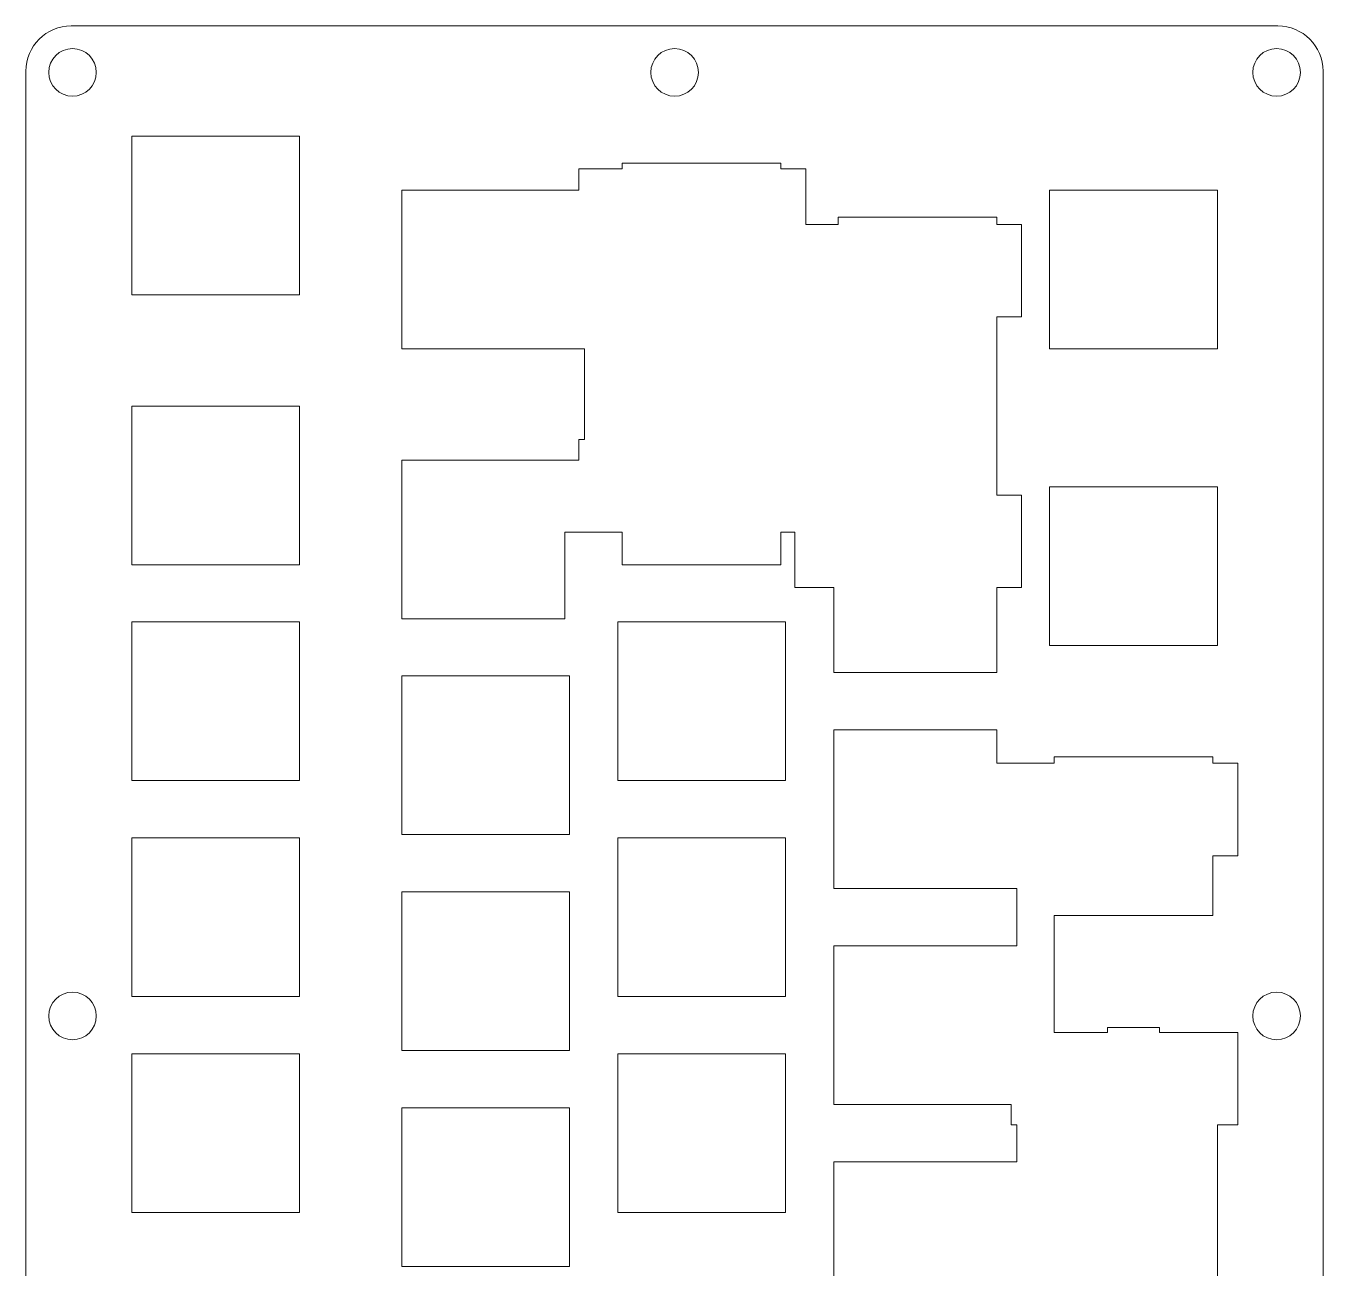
# Model space of a CAD drawing. Header units: millimetres. Extents: x -115 to 298, y -278 to -6.
# Drawn here: x 14 to 128.5, y -116.1 to -6.5 of the extents above; entities that cross this region are included whole.
import ezdxf

# ---------------------------------------------------------------- set-up
doc = ezdxf.new("R2010")
doc.units = ezdxf.units.MM
doc.header["$MEASUREMENT"] = 0
doc.layers.add('cut', color=7, linetype='Continuous', lineweight=0)

msp = doc.modelspace()

# ---------------------------------------------------------------- linework, layer by layer
at = {"layer": 'cut', "color": 18, "lineweight": 9, "true_color": 0x000000}
for points, knots in [([(124.46, -6.5), (124.46, -6.5), (18.04, -6.5), (18.04, -6.5), (15.83, -6.5), (14.04, -8.29), (14.04, -10.5), (14.04, -10.5), (14.04, -264.55), (14.04, -264.55), (14.04, -266.76), (15.83, -268.55), (18.04, -268.55), (18.04, -268.55), (21.17, -268.55), (21.17, -268.55), (21.17, -268.55), (24.41, -265.31), (24.41, -265.31), (24.73, -264.99), (24.51, -264.45), (24.06, -264.45), (24.06, -264.45), (21.4, -264.45), (21.4, -264.45), (21.4, -264.45), (21.4, -264.45), (21.4, -264.45), (21.4, -263.72), (21.15, -263.04), (20.74, -262.5), (20.74, -262.5), (20.74, -227.34), (20.74, -227.34), (20.74, -227.34), (40.79, -227.34), (40.79, -227.34), (40.79, -227.34), (40.79, -263.45), (40.79, -263.45), (40.79, -264), (40.35, -264.45), (39.79, -264.45), (39.79, -264.45), (37.48, -264.45), (37.48, -264.45), (37.03, -264.45), (36.81, -264.99), (37.12, -265.31), (37.12, -265.31), (40.37, -268.55), (40.37, -268.55), (40.37, -268.55), (124.46, -268.55), (124.46, -268.55), (126.66, -268.55), (128.46, -266.76), (128.46, -264.55), (128.46, -264.55), (128.46, -10.5), (128.46, -10.5), (128.46, -8.29), (126.66, -6.5), (124.46, -6.5)], [0, 0, 0, 0, 1, 1, 1, 2, 2, 2, 3, 3, 3, 4, 4, 4, 5, 5, 5, 6, 6, 6, 7, 7, 7, 8, 8, 8, 9, 9, 9, 10, 10, 10, 11, 11, 11, 12, 12, 12, 13, 13, 13, 14, 14, 14, 15, 15, 15, 16, 16, 16, 17, 17, 17, 18, 18, 18, 19, 19, 19, 20, 20, 20, 21, 21, 21, 21]), ([(18.15, -8.5), (19.31, -8.5), (20.25, -9.44), (20.25, -10.6), (20.25, -11.76), (19.31, -12.7), (18.15, -12.7), (17, -12.7), (16.05, -11.76), (16.05, -10.6), (16.05, -9.44), (17, -8.5), (18.15, -8.5)], [0, 0, 0, 0, 1, 1, 1, 2, 2, 2, 3, 3, 3, 4, 4, 4, 4]), ([(71.26, -8.5), (72.41, -8.5), (73.36, -9.44), (73.36, -10.6), (73.36, -11.76), (72.41, -12.7), (71.26, -12.7), (70.1, -12.7), (69.16, -11.76), (69.16, -10.6), (69.16, -9.44), (70.1, -8.5), (71.26, -8.5)], [0, 0, 0, 0, 1, 1, 1, 2, 2, 2, 3, 3, 3, 4, 4, 4, 4]), ([(124.36, -8.5), (125.52, -8.5), (126.46, -9.44), (126.46, -10.6), (126.46, -11.76), (125.52, -12.7), (124.36, -12.7), (123.2, -12.7), (122.26, -11.76), (122.26, -10.6), (122.26, -9.44), (123.2, -8.5), (124.36, -8.5)], [0, 0, 0, 0, 1, 1, 1, 2, 2, 2, 3, 3, 3, 4, 4, 4, 4]), ([(38.17, -30.23), (38.17, -30.23), (23.37, -30.23), (23.37, -30.23), (23.37, -30.23), (23.37, -16.23), (23.37, -16.23), (23.37, -16.23), (38.17, -16.23), (38.17, -16.23), (38.17, -16.23), (38.17, -30.23), (38.17, -30.23)], [0, 0, 0, 0, 1, 1, 1, 2, 2, 2, 3, 3, 3, 4, 4, 4, 4]), ([(47.19, -44.8), (47.19, -44.8), (62.82, -44.8), (62.82, -44.8), (62.82, -44.8), (62.82, -42.99), (62.82, -42.99), (62.82, -42.99), (63.32, -42.99), (63.32, -42.99), (63.32, -42.99), (63.32, -34.99), (63.32, -34.99), (63.32, -34.99), (47.19, -34.99), (47.19, -34.99), (47.19, -34.99), (47.19, -20.99), (47.19, -20.99), (47.19, -20.99), (62.82, -20.98), (62.82, -20.98), (62.82, -20.98), (62.82, -19.11), (62.82, -19.11), (62.82, -19.11), (66.64, -19.11), (66.64, -19.11), (66.64, -19.11), (66.64, -18.61), (66.64, -18.61), (66.64, -18.61), (80.64, -18.61), (80.64, -18.61), (80.64, -18.61), (80.64, -19.11), (80.64, -19.11), (80.64, -19.11), (82.82, -19.11), (82.82, -19.11), (82.82, -19.11), (82.82, -24.01), (82.82, -24.01), (82.82, -24.01), (85.69, -24.01), (85.69, -24.01), (85.69, -24.01), (85.69, -23.37), (85.69, -23.37), (85.69, -23.37), (99.69, -23.37), (99.69, -23.37), (99.69, -23.37), (99.69, -24.01), (99.69, -24.01), (99.69, -24.01), (101.87, -24.01), (101.87, -24.01), (101.87, -24.01), (101.87, -32.18), (101.87, -32.18), (101.87, -32.18), (99.68, -32.18), (99.68, -32.18), (99.68, -32.18), (99.68, -47.9), (99.68, -47.9), (99.68, -47.9), (101.87, -47.9), (101.87, -47.9), (101.87, -47.9), (101.87, -56.06), (101.87, -56.06), (101.87, -56.06), (99.69, -56.06), (99.69, -56.06), (99.69, -56.06), (99.69, -63.56), (99.69, -63.56), (99.69, -63.56), (85.29, -63.56), (85.29, -63.56), (85.29, -63.56), (85.29, -56.06), (85.29, -56.06), (85.29, -56.06), (81.87, -56.06), (81.87, -56.06), (81.87, -56.06), (81.87, -51.16), (81.87, -51.16), (81.87, -51.16), (80.64, -51.16), (80.64, -51.16), (80.64, -51.16), (80.64, -54.04), (80.64, -54.04), (80.64, -54.04), (66.64, -54.04), (66.64, -54.04), (66.64, -54.04), (66.64, -51.16), (66.64, -51.16), (66.64, -51.16), (61.59, -51.16), (61.59, -51.16), (61.59, -51.16), (61.59, -58.8), (61.59, -58.8), (61.59, -58.8), (47.19, -58.8), (47.19, -58.8), (47.19, -58.8), (47.19, -44.8), (47.19, -44.8)], [0, 0, 0, 0, 1, 1, 1, 2, 2, 2, 3, 3, 3, 4, 4, 4, 5, 5, 5, 6, 6, 6, 7, 7, 7, 8, 8, 8, 9, 9, 9, 10, 10, 10, 11, 11, 11, 12, 12, 12, 13, 13, 13, 14, 14, 14, 15, 15, 15, 16, 16, 16, 17, 17, 17, 18, 18, 18, 19, 19, 19, 20, 20, 20, 21, 21, 21, 22, 22, 22, 23, 23, 23, 24, 24, 24, 25, 25, 25, 26, 26, 26, 27, 27, 27, 28, 28, 28, 29, 29, 29, 30, 30, 30, 31, 31, 31, 32, 32, 32, 33, 33, 33, 34, 34, 34, 35, 35, 35, 36, 36, 36, 37, 37, 37, 38, 38, 38, 38]), ([(104.34, -20.99), (104.34, -20.99), (119.14, -20.99), (119.14, -20.99), (119.14, -20.99), (119.14, -34.99), (119.14, -34.99), (119.14, -34.99), (104.34, -34.99), (104.34, -34.99), (104.34, -34.99), (104.34, -20.99), (104.34, -20.99)], [0, 0, 0, 0, 1, 1, 1, 2, 2, 2, 3, 3, 3, 4, 4, 4, 4]), ([(38.17, -54.04), (38.17, -54.04), (23.37, -54.04), (23.37, -54.04), (23.37, -54.04), (23.37, -40.04), (23.37, -40.04), (23.37, -40.04), (38.17, -40.04), (38.17, -40.04), (38.17, -40.04), (38.17, -54.04), (38.17, -54.04)], [0, 0, 0, 0, 1, 1, 1, 2, 2, 2, 3, 3, 3, 4, 4, 4, 4]), ([(104.34, -47.18), (104.34, -47.18), (119.14, -47.18), (119.14, -47.18), (119.14, -47.18), (119.14, -61.18), (119.14, -61.18), (119.14, -61.18), (104.34, -61.18), (104.34, -61.18), (104.34, -61.18), (104.34, -47.18), (104.34, -47.18)], [0, 0, 0, 0, 1, 1, 1, 2, 2, 2, 3, 3, 3, 4, 4, 4, 4]), ([(38.17, -73.09), (38.17, -73.09), (23.37, -73.09), (23.37, -73.09), (23.37, -73.09), (23.37, -59.09), (23.37, -59.09), (23.37, -59.09), (38.17, -59.09), (38.17, -59.09), (38.17, -59.09), (38.17, -73.09), (38.17, -73.09)], [0, 0, 0, 0, 1, 1, 1, 2, 2, 2, 3, 3, 3, 4, 4, 4, 4]), ([(66.24, -73.09), (66.24, -73.09), (66.24, -59.09), (66.24, -59.09), (66.24, -59.09), (81.04, -59.09), (81.04, -59.09), (81.04, -59.09), (81.04, -73.09), (81.04, -73.09), (81.04, -73.09), (66.24, -73.09), (66.24, -73.09)], [0, 0, 0, 0, 1, 1, 1, 2, 2, 2, 3, 3, 3, 4, 4, 4, 4]), ([(61.99, -77.85), (61.99, -77.85), (47.19, -77.85), (47.19, -77.85), (47.19, -77.85), (47.19, -63.85), (47.19, -63.85), (47.19, -63.85), (61.99, -63.85), (61.99, -63.85), (61.99, -63.85), (61.99, -77.85), (61.99, -77.85)], [0, 0, 0, 0, 1, 1, 1, 2, 2, 2, 3, 3, 3, 4, 4, 4, 4]), ([(120.94, -79.71), (120.94, -79.71), (118.74, -79.71), (118.74, -79.71), (118.74, -79.71), (118.74, -84.99), (118.74, -84.99), (118.74, -84.99), (104.74, -84.99), (104.74, -84.99), (104.74, -84.99), (104.74, -95.3), (104.74, -95.3), (104.74, -95.3), (109.45, -95.3), (109.45, -95.3), (109.45, -95.3), (109.45, -94.88), (109.45, -94.88), (109.45, -94.88), (109.45, -94.88), (109.45, -94.88), (109.45, -94.88), (109.45, -94.88), (109.45, -94.88), (109.45, -94.88), (114.04, -94.88), (114.04, -94.88), (114.04, -94.88), (114.04, -94.88), (114.04, -94.88), (114.04, -94.88), (114.04, -94.88), (114.04, -94.88), (114.04, -94.88), (114.04, -95.3), (114.04, -95.3), (114.04, -95.3), (120.94, -95.3), (120.94, -95.3), (120.94, -95.3), (120.94, -103.46), (120.94, -103.46), (120.94, -103.46), (119.14, -103.46), (119.14, -103.46), (119.14, -103.46), (119.14, -119.18), (119.14, -119.18), (119.14, -119.18), (120.94, -119.18), (120.94, -119.18), (120.94, -119.18), (120.94, -127.34), (120.94, -127.34), (120.94, -127.34), (118.74, -127.34), (118.74, -127.34), (118.74, -127.34), (118.74, -132.62), (118.74, -132.62), (118.74, -132.62), (104.74, -132.62), (104.74, -132.62), (104.74, -132.62), (104.74, -142.94), (104.74, -142.94), (104.74, -142.94), (109.45, -142.94), (109.45, -142.94), (109.45, -142.94), (109.45, -142.52), (109.45, -142.52), (109.45, -142.52), (114.04, -142.52), (114.04, -142.52), (114.04, -142.52), (114.04, -142.94), (114.04, -142.94), (114.04, -142.94), (120.94, -142.94), (120.94, -142.94), (120.94, -142.94), (120.94, -151.1), (120.94, -151.1), (120.94, -151.1), (119.14, -151.1), (119.14, -151.1), (119.14, -151.1), (119.14, -166.82), (119.14, -166.82), (119.14, -166.82), (120.94, -166.82), (120.94, -166.82), (120.94, -166.82), (120.94, -179.7), (120.94, -179.7), (120.94, -179.7), (114.04, -179.7), (114.04, -179.7), (114.04, -179.7), (114.04, -180.1), (114.04, -180.1), (114.04, -180.1), (109.45, -180.1), (109.45, -180.1), (109.45, -180.1), (109.45, -179.7), (109.45, -179.7), (109.45, -179.7), (100.94, -179.7), (100.94, -179.7), (100.94, -179.7), (100.94, -177.86), (100.94, -177.86), (100.94, -177.86), (85.29, -177.86), (85.29, -177.86), (85.29, -177.86), (85.29, -163.86), (85.29, -163.86), (85.29, -163.86), (101.44, -163.86), (101.44, -163.86), (101.44, -163.86), (101.44, -158.81), (101.44, -158.81), (101.44, -158.81), (85.29, -158.81), (85.29, -158.81), (85.29, -158.81), (85.29, -144.81), (85.29, -144.81), (85.29, -144.81), (100.94, -144.82), (100.94, -144.82), (100.94, -144.82), (100.94, -142.94), (100.94, -142.94), (100.94, -142.94), (101.44, -142.94), (101.44, -142.94), (101.44, -142.94), (101.44, -139.76), (101.44, -139.76), (101.44, -139.76), (85.29, -139.76), (85.29, -139.76), (85.29, -139.76), (85.29, -125.76), (85.29, -125.76), (85.29, -125.76), (100.94, -125.76), (100.94, -125.76), (100.94, -125.76), (100.94, -120.71), (100.94, -120.71), (100.94, -120.71), (85.29, -120.71), (85.29, -120.71), (85.29, -120.71), (85.29, -106.71), (85.29, -106.71), (85.29, -106.71), (101.44, -106.71), (101.44, -106.71), (101.44, -106.71), (101.44, -103.46), (101.44, -103.46), (101.44, -103.46), (100.94, -103.46), (100.94, -103.46), (100.94, -103.46), (100.94, -101.66), (100.94, -101.66), (100.94, -101.66), (85.29, -101.66), (85.29, -101.66), (85.29, -101.66), (85.29, -87.66), (85.29, -87.66), (85.29, -87.66), (101.44, -87.66), (101.44, -87.66), (101.44, -87.66), (101.44, -82.61), (101.44, -82.61), (101.44, -82.61), (85.29, -82.61), (85.29, -82.61), (85.29, -82.61), (85.29, -68.61), (85.29, -68.61), (85.29, -68.61), (99.69, -68.61), (99.69, -68.61), (99.69, -68.61), (99.69, -71.55), (99.69, -71.55), (99.69, -71.55), (104.74, -71.55), (104.74, -71.55), (104.74, -71.55), (104.74, -70.99), (104.74, -70.99), (104.74, -70.99), (118.74, -70.99), (118.74, -70.99), (118.74, -70.99), (118.74, -71.55), (118.74, -71.55), (118.74, -71.55), (120.94, -71.55), (120.94, -71.55), (120.94, -71.55), (120.94, -79.71), (120.94, -79.71)], [0, 0, 0, 0, 1, 1, 1, 2, 2, 2, 3, 3, 3, 4, 4, 4, 5, 5, 5, 6, 6, 6, 7, 7, 7, 8, 8, 8, 9, 9, 9, 10, 10, 10, 11, 11, 11, 12, 12, 12, 13, 13, 13, 14, 14, 14, 15, 15, 15, 16, 16, 16, 17, 17, 17, 18, 18, 18, 19, 19, 19, 20, 20, 20, 21, 21, 21, 22, 22, 22, 23, 23, 23, 24, 24, 24, 25, 25, 25, 26, 26, 26, 27, 27, 27, 28, 28, 28, 29, 29, 29, 30, 30, 30, 31, 31, 31, 32, 32, 32, 33, 33, 33, 34, 34, 34, 35, 35, 35, 36, 36, 36, 37, 37, 37, 38, 38, 38, 39, 39, 39, 40, 40, 40, 41, 41, 41, 42, 42, 42, 43, 43, 43, 44, 44, 44, 45, 45, 45, 46, 46, 46, 47, 47, 47, 48, 48, 48, 49, 49, 49, 50, 50, 50, 51, 51, 51, 52, 52, 52, 53, 53, 53, 54, 54, 54, 55, 55, 55, 56, 56, 56, 57, 57, 57, 58, 58, 58, 59, 59, 59, 60, 60, 60, 61, 61, 61, 62, 62, 62, 63, 63, 63, 64, 64, 64, 65, 65, 65, 66, 66, 66, 67, 67, 67, 68, 68, 68, 69, 69, 69, 70, 70, 70, 71, 71, 71, 72, 72, 72, 72]), ([(38.17, -92.14), (38.17, -92.14), (23.37, -92.14), (23.37, -92.14), (23.37, -92.14), (23.37, -78.14), (23.37, -78.14), (23.37, -78.14), (38.17, -78.14), (38.17, -78.14), (38.17, -78.14), (38.17, -92.14), (38.17, -92.14)], [0, 0, 0, 0, 1, 1, 1, 2, 2, 2, 3, 3, 3, 4, 4, 4, 4]), ([(66.24, -92.14), (66.24, -92.14), (66.24, -78.14), (66.24, -78.14), (66.24, -78.14), (81.04, -78.14), (81.04, -78.14), (81.04, -78.14), (81.04, -92.14), (81.04, -92.14), (81.04, -92.14), (66.24, -92.14), (66.24, -92.14)], [0, 0, 0, 0, 1, 1, 1, 2, 2, 2, 3, 3, 3, 4, 4, 4, 4]), ([(61.99, -96.9), (61.99, -96.9), (47.19, -96.9), (47.19, -96.9), (47.19, -96.9), (47.19, -82.9), (47.19, -82.9), (47.19, -82.9), (61.99, -82.9), (61.99, -82.9), (61.99, -82.9), (61.99, -96.9), (61.99, -96.9)], [0, 0, 0, 0, 1, 1, 1, 2, 2, 2, 3, 3, 3, 4, 4, 4, 4]), ([(18.15, -91.75), (19.31, -91.75), (20.25, -92.69), (20.25, -93.85), (20.25, -95.01), (19.31, -95.95), (18.15, -95.95), (17, -95.95), (16.05, -95.01), (16.05, -93.85), (16.05, -92.69), (17, -91.75), (18.15, -91.75)], [0, 0, 0, 0, 1, 1, 1, 2, 2, 2, 3, 3, 3, 4, 4, 4, 4]), ([(124.36, -91.75), (125.52, -91.75), (126.46, -92.69), (126.46, -93.85), (126.46, -95.01), (125.52, -95.95), (124.36, -95.95), (123.2, -95.95), (122.26, -95.01), (122.26, -93.85), (122.26, -92.69), (123.2, -91.75), (124.36, -91.75)], [0, 0, 0, 0, 1, 1, 1, 2, 2, 2, 3, 3, 3, 4, 4, 4, 4]), ([(38.17, -111.19), (38.17, -111.19), (23.37, -111.19), (23.37, -111.19), (23.37, -111.19), (23.37, -97.19), (23.37, -97.19), (23.37, -97.19), (38.17, -97.19), (38.17, -97.19), (38.17, -97.19), (38.17, -111.19), (38.17, -111.19)], [0, 0, 0, 0, 1, 1, 1, 2, 2, 2, 3, 3, 3, 4, 4, 4, 4]), ([(66.24, -111.19), (66.24, -111.19), (66.24, -97.19), (66.24, -97.19), (66.24, -97.19), (81.04, -97.19), (81.04, -97.19), (81.04, -97.19), (81.04, -111.19), (81.04, -111.19), (81.04, -111.19), (66.24, -111.19), (66.24, -111.19)], [0, 0, 0, 0, 1, 1, 1, 2, 2, 2, 3, 3, 3, 4, 4, 4, 4]), ([(61.99, -115.95), (61.99, -115.95), (47.19, -115.95), (47.19, -115.95), (47.19, -115.95), (47.19, -101.95), (47.19, -101.95), (47.19, -101.95), (61.99, -101.95), (61.99, -101.95), (61.99, -101.95), (61.99, -115.95), (61.99, -115.95)], [0, 0, 0, 0, 1, 1, 1, 2, 2, 2, 3, 3, 3, 4, 4, 4, 4])]:
    msp.add_open_spline(points, degree=3, knots=knots, dxfattribs=at)

doc.saveas('drawing.dxf')
